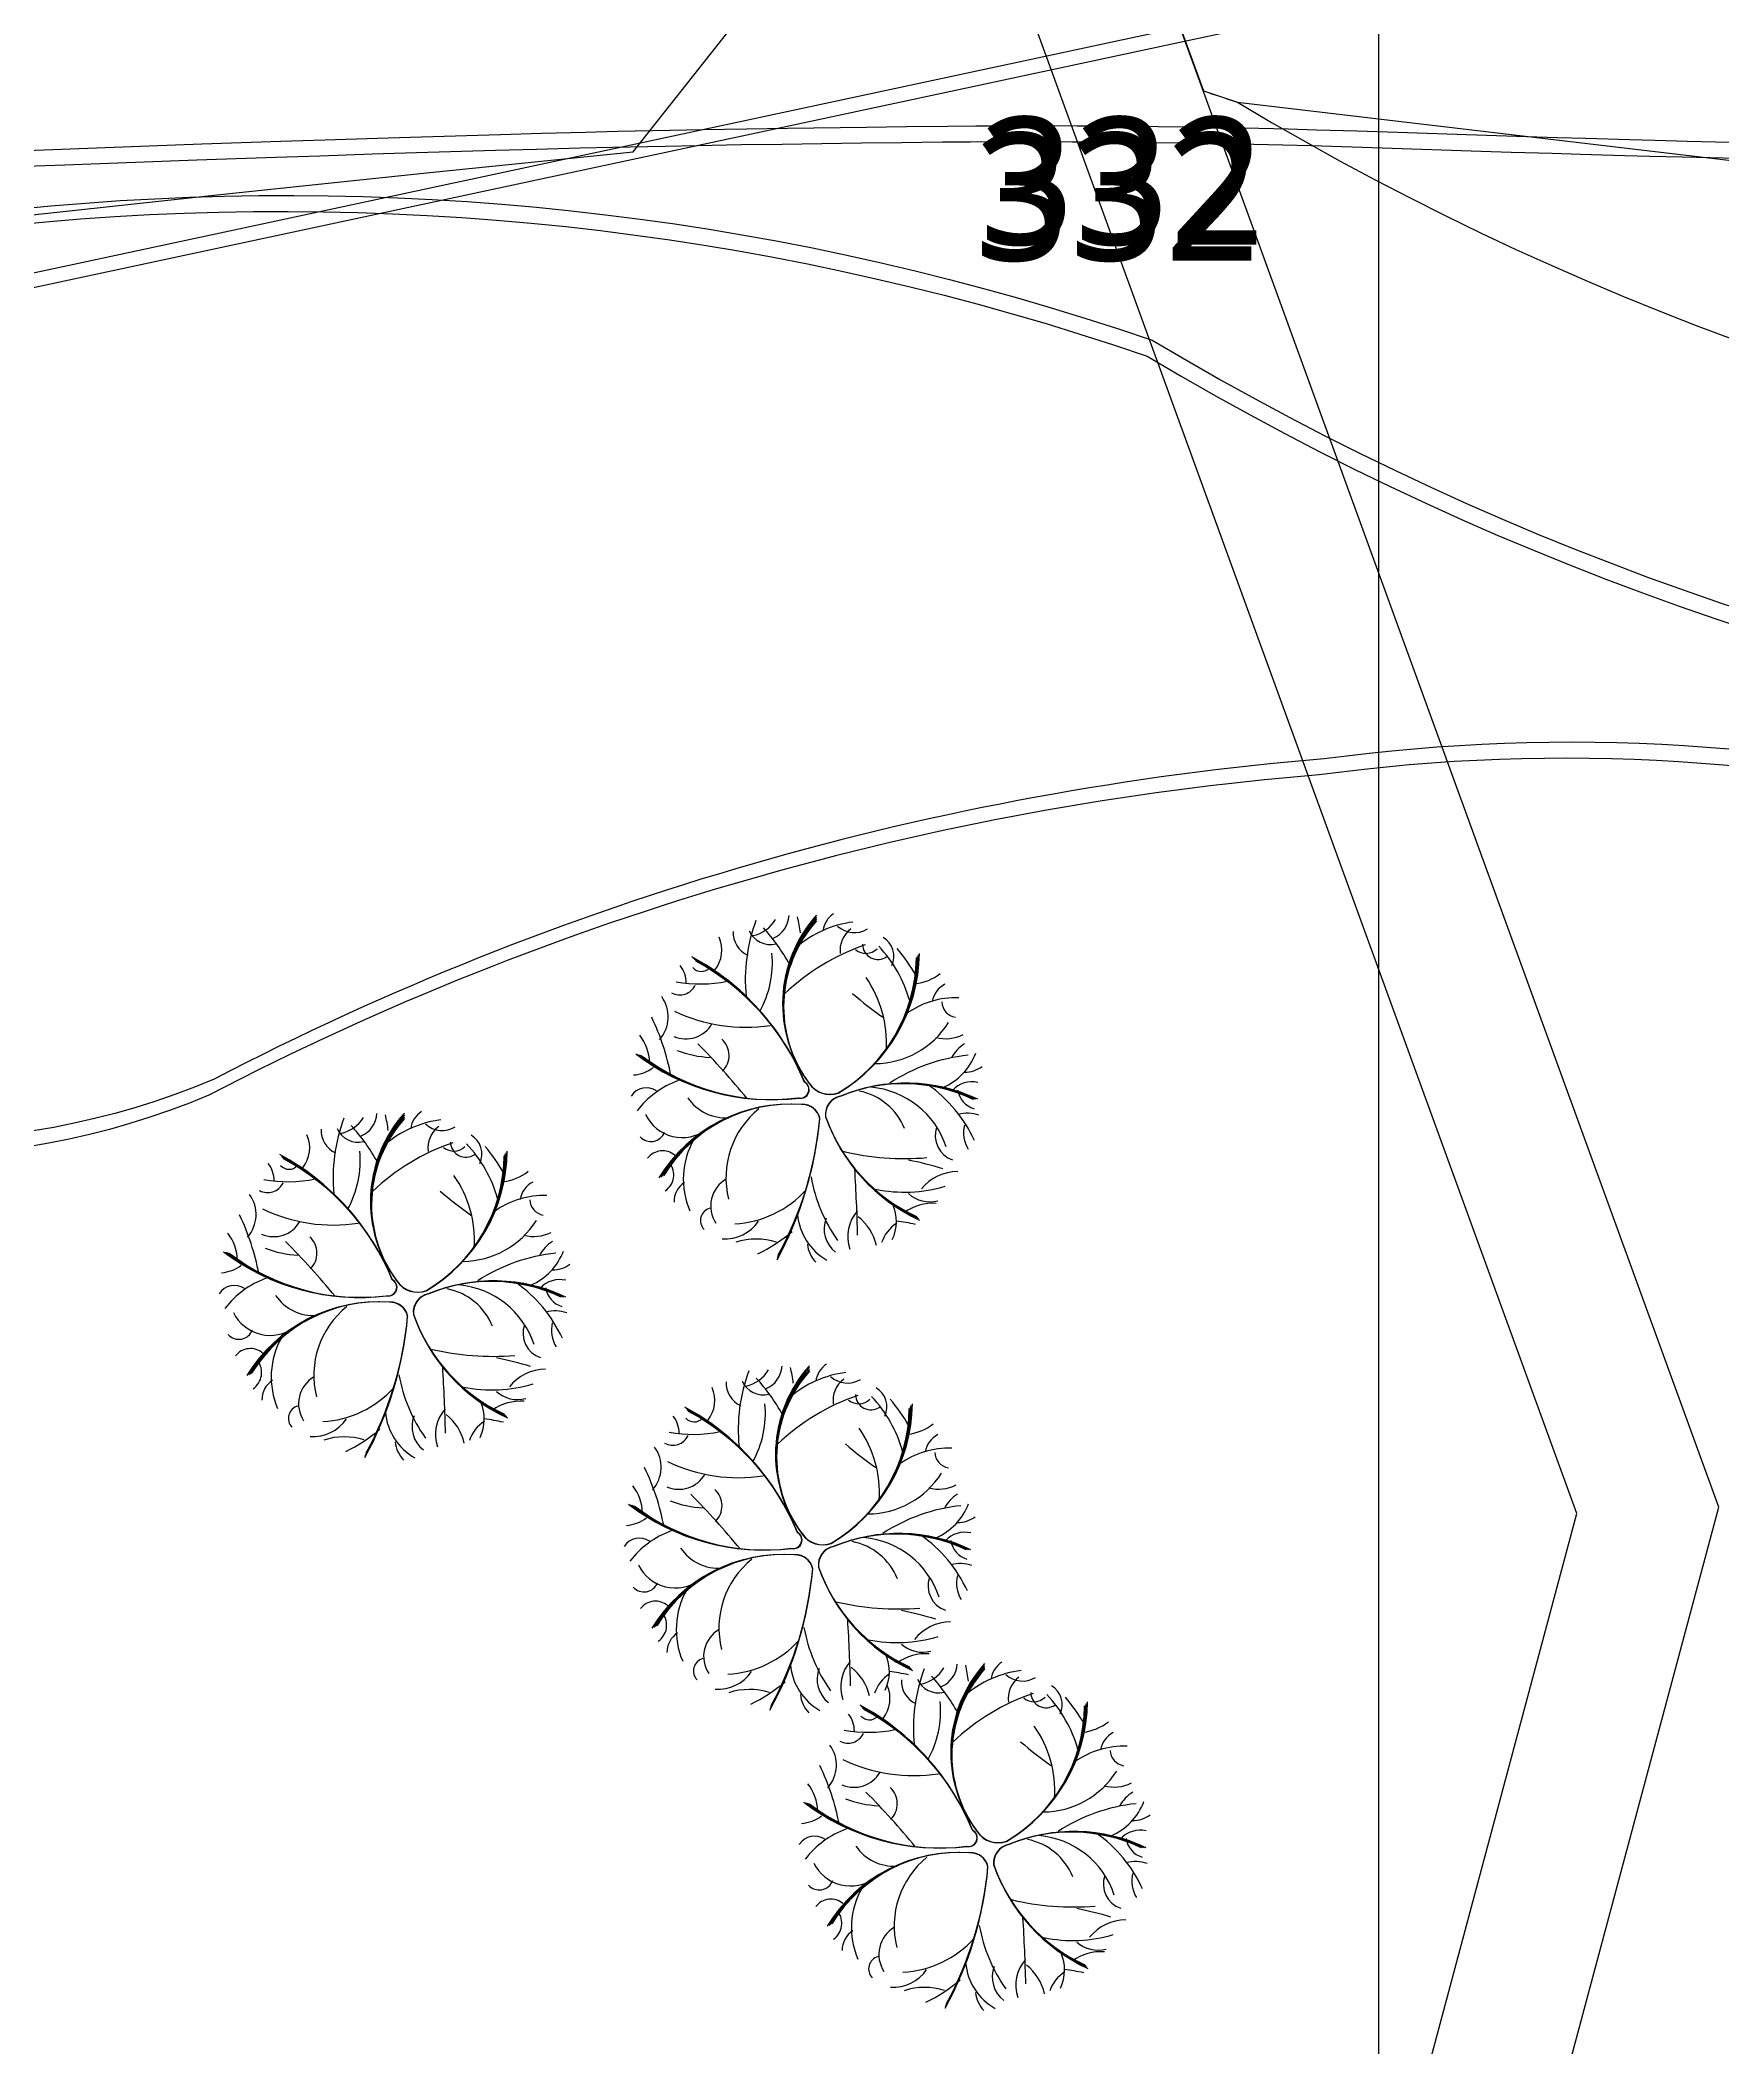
# Model space of a CAD drawing. Header units: metres. Extents: x -1097 to 1588, y -185 to 884.
# Drawn here: x 560.5 to 610.2, y 378.4 to 437.7 of the extents above; entities that cross this region are included whole.
import ezdxf

# ---------------------------------------------------------------- set-up
doc = ezdxf.new("R2010")
doc.units = ezdxf.units.M
for name, color, linetype in [('CORTES', 1, 'Continuous'), ('CRECIDA_Q2', 150, 'Continuous'), ('EXTENSIONES', 252, 'Continuous'), ('TERRENO', 188, 'Continuous'), ('TEXTO', 7, 'Continuous'), ('VEGETACION', 85, 'Continuous'), ('VG', 7, 'Continuous'), ('VISTA LEJOS', 7, 'Continuous')]:
    doc.layers.add(name, color=color, linetype=linetype)

msp = doc.modelspace()

# ---------------------------------------------------------------- linework, layer by layer
at = {"layer": 'CORTES'}
msp.add_lwpolyline([(600, 175), (600, 470)], dxfattribs=at)
at = {"layer": 'CRECIDA_Q2'}
msp.add_lwpolyline([(470, 402.836), (476, 404.921), (482, 415.332), (494, 425.743), (500, 426.474), (506, 427.085), (512, 427.611), (518, 428.135), (524, 428.697), (530, 429.294), (536, 429.906), (542, 430.537), (548, 431.179), (554, 431.826), (560, 432.474), (566, 433.119), (572, 433.75), (578, 434.362), (584, 441.959)], dxfattribs=at)
at = {"layer": 'EXTENSIONES'}
msp.add_lwpolyline([(594.826, 436.159, -0.003361), (595.828, 435.822, 0.213753), (666.883, 427.434, -0.089629), (721.943, 444.791, 0.226256), (790.44, 476.996, -0.09566), (806.441, 486.744)], format="xyb", dxfattribs=at)
for points in [[(605.849, 394.179), (588.981, 440.524)], [(610.039, 394.362), (593.285, 440.393)], [(598.516, 366.81), (605.849, 394.179)], [(602.379, 365.775), (610.039, 394.362)]]:
    msp.add_lwpolyline(points, dxfattribs=at)
at = {"layer": 'TERRENO'}
msp.add_lwpolyline([(558.898, 433.894), (561.23, 433.981), (563.563, 434.066), (565.119, 434.122), (567.451, 434.203), (568.747, 434.247), (570.303, 434.297), (571.599, 434.337), (573.932, 434.406), (575.141, 434.441), (576.437, 434.475), (577.388, 434.498), (578.943, 434.532), (579.893, 434.55), (581.189, 434.572), (582.399, 434.59), (584.732, 434.623), (585.913, 434.638), (587.122, 434.651), (587.957, 434.657), (589.253, 434.663), (590.002, 434.663), (590.953, 434.66), (591.788, 434.654), (593.343, 434.639), (594.178, 434.629), (595.129, 434.614), (595.878, 434.598), (597.174, 434.567), (598.009, 434.545), (599.218, 434.509), (600.399, 434.471), (602.732, 434.393), (603.913, 434.354), (605.122, 434.316), (605.958, 434.29), (607.254, 434.253), (608.003, 434.232), (608.953, 434.208), (609.788, 434.189), (611.343, 434.154)], dxfattribs=at)
at = {"layer": 'TEXTO', "color": 141}
msp.add_lwpolyline([(942.808, 512.252), (491.207, 415.553), (499.794, 331.664), (500.297, 331.357), (501.008, 330.917), (501.677, 330.497), (502.971, 329.666), (503.693, 329.193), (504.562, 328.613), (505.289, 328.12), (506.598, 327.211)], dxfattribs=at)
at = {"layer": 'VEGETACION', "color": 254}
msp.add_lwpolyline([(593.285, 440.393), (594.826, 436.159), (595.828, 435.822), (666.883, 427.434), (705.165, 441.753)], dxfattribs=at)
at = {"layer": 'VEGETACION'}
for centre, radius, start, end in [((581.832, 411.864), 0.769, -67.11701, -3.35075), ((586.315, 409.219), 3.908, 138.09032, -143.12166), ((584.299, 411.285), 0.707, 123.07576, 173.19706), ((581.676, 411.316), 0.727, 177.19062, -114.2964), ((586.288, 409.93), 4.982, 159.46241, -174.34591), ((582.047, 411.65), 0.683, -155.98064, -76.40156), ((581.317, 412.24), 1.034, -77.96685, -31.27285), ((577.318, 407.407), 6.075, 29.35638, 41.90224), ((586.287, 409.191), 3.869, 138.09032, -143.12166), ((586.258, 409.162), 3.83, 138.09032, -143.12166), ((586.23, 409.133), 3.791, 138.09032, -143.12166), ((584.895, 408.48), 3.177, 97.4368, 130.66411), ((577.976, 410.641), 5.002, 7.73596, 13.16741), ((584.527, 412.041), 0.725, -133.08378, -57.97038), ((584.88, 410.804), 0.776, 126.36034, -172.13798), ((576.254, 404.143), 7.338, 22.21671, 61.7302), ((579.665, 410.804), 0.949, -38.3468, 23.66563), ((579.146, 410.43), 2.961, -29.17592, 5.40141), ((586.945, 404.81), 6.494, 108.91387, 133.58492), ((581.639, 410.676), 4.747, -59.52315, -0.74968), ((581.62, 410.721), 4.795, -59.52315, -0.74968), ((581.601, 410.765), 4.844, -59.52315, -0.74968), ((584.864, 411.17), 0.464, -130.37039, -44.61868), ((585.221, 410.98), 0.453, -179.34812, -54.73301), ((582.379, 408.234), 3.928, 15.81177, 43.16533), ((585.054, 410.62), 0.64, -25.52155, 59.84308), ((581.634, 407.353), 5.429, 29.82887, 40.03623), ((578.739, 409.835), 0.824, -0.2587, 38.06877), ((580.005, 410.493), 0.323, -139.98994, -40.76454), ((576.326, 404.165), 7.265, 22.21671, 61.7302), ((576.398, 404.187), 7.191, 22.21671, 61.7302), ((576.471, 404.209), 7.118, 22.21671, 61.7302), ((581.658, 410.632), 4.698, -59.52315, -0.74968), ((586.124, 411.338), 1.544, -82.82139, -52.64739), ((578.022, 408.836), 1.01, -41.62679, 35.9787), ((579.372, 409.985), 0.504, -118.22004, -25.37047), ((579.975, 413.738), 3.935, -100.42037, -78.3241), ((590.657, 416.549), 9.361, -131.39173, -124.13381), ((582.094, 408.061), 3.382, -3.32863, 34.77602), ((587.511, 409.178), 0.693, 117.16728, 171.20074), ((572.292, 405.815), 6.938, 10.60493, 25.69371), ((581.316, 413.374), 4.849, -115.58492, -81.37772), ((587.512, 406.916), 2.478, 87.69249, 125.68419), ((587.585, 409.292), 0.479, -177.57839, -99.26902), ((577.052, 407.421), 1.434, 2.5416, 37.20232), ((579.554, 409.064), 0.883, -114.03031, -29.56021), ((585.114, 410.042), 2.589, -89.5505, -32.23214), ((587.222, 409.329), 1.142, -104.72438, -63.25642), ((582.06, 412.958), 6.568, -127.37844, -82.91291), ((582.074, 412.892), 6.503, -127.37844, -82.91291), ((582.088, 412.826), 6.437, -127.37844, -82.91291), ((582.103, 412.759), 6.371, -127.37844, -82.91291), ((580.419, 410.757), 3.124, -111.04704, -92.75457), ((563.11, 391.438), 23.615, 39.38532, 44.67185), ((580.184, 407.695), 0.645, -45.87489, 47.62332), ((588.407, 402.554), 5.171, 95.85629, 123.22032), ((586.427, 408.401), 1.798, -66.63119, -20.98341), ((588.372, 407.091), 1.118, 121.95887, 151.36709), ((577.934, 408.194), 1.079, -86.17573, -52.23443), ((587.78, 408.058), 0.859, -90.38621, -53.2043), ((578.393, 406.193), 0.546, 57.26605, 146.32785), ((580.222, 404.462), 2.646, 109.78128, 142.9068), ((582.925, 406.691), 0.257, -102.31339, 61.69877), ((582.931, 406.687), 0.255, -102.31339, 61.69877), ((582.936, 406.684), 0.252, -102.31339, 61.69877), ((582.942, 406.68), 0.249, -102.31339, 61.69877), ((583.808, 407.297), 0.75, -145.64274, -70.48442), ((583.804, 407.287), 0.742, -145.64274, -70.48442), ((583.801, 407.278), 0.735, -145.64274, -70.48442), ((583.798, 407.268), 0.727, -145.64274, -70.48442), ((584.215, 405.954), 0.546, 100.90931, -173.78177), ((584.223, 405.95), 0.551, 100.90931, -173.78177), ((584.23, 405.946), 0.557, 100.90931, -173.78177), ((584.238, 405.942), 0.563, 100.90931, -173.78177), ((585.966, 402.03), 4.83, 64.72201, 112.57215), ((585.992, 401.985), 4.88, 64.72201, 112.57215), ((586.017, 401.941), 4.93, 64.72201, 112.57215), ((586.043, 401.896), 4.98, 64.72201, 112.57215), ((584.326, 404.866), 1.809, 21.80787, 79.03961), ((584.788, 404.19), 2.577, 18.29109, 84.89534), ((584.321, 403.455), 4.128, 24.75149, 54.83765), ((587.992, 406.146), 0.769, 76.62298, 137.69885), ((588.244, 406.765), 0.669, -171.91844, -106.28771), ((569.155, 406.403), 1.034, -77.96685, -31.27285), ((569.67, 406.028), 0.769, -67.11701, -3.35075), ((574.153, 403.383), 3.908, 138.09032, -143.12166), ((574.125, 403.354), 3.869, 138.09032, -143.12166), ((574.096, 403.326), 3.83, 138.09032, -143.12166), ((565.814, 404.805), 5.002, 7.73596, 13.16741), ((572.137, 405.448), 0.707, 123.07576, 173.19706), ((579.448, 406.481), 1.211, -153.77487, -53.66079), ((582.639, 401.706), 4.552, 85.90191, 148.51067), ((582.648, 401.752), 4.506, 85.90191, 148.51067), ((582.656, 401.798), 4.461, 85.90191, 148.51067), ((582.665, 401.845), 4.415, 85.90191, 148.51067), ((580.732, 407.216), 1.364, -145.57132, -86.30599), ((583.339, 404.089), 2.603, 128.84937, -165.92049), ((582.987, 405.718), 0.529, 11.64661, 92.46118), ((582.992, 405.724), 0.523, 11.64661, 92.46118), ((582.997, 405.73), 0.518, 11.64661, 92.46118), ((583.002, 405.736), 0.513, 11.64661, 92.46118), ((588.505, 407.593), 5.122, -160.64221, -114.76904), ((588.557, 407.606), 5.175, -160.64221, -114.76904), ((588.609, 407.619), 5.228, -160.64221, -114.76904), ((588.661, 407.632), 5.281, -160.64221, -114.76904), ((587.861, 404.995), 0.996, 69.91561, 105.88004), ((567.502, 404.967), 0.949, -38.3468, 23.66563), ((569.514, 405.479), 0.727, 177.19062, -114.2964), ((574.126, 404.094), 4.982, 159.46241, -174.34591), ((569.884, 405.814), 0.683, -155.98064, -76.40156), ((565.156, 401.571), 6.075, 29.35638, 41.90224), ((574.068, 403.297), 3.791, 138.09032, -143.12166), ((572.732, 402.643), 3.177, 97.4368, 130.66411), ((572.365, 406.204), 0.725, -133.08378, -57.97038), ((572.718, 404.968), 0.776, 126.36034, -172.13798), ((572.892, 404.784), 0.64, -25.52155, 59.84308), ((578.526, 405.576), 0.424, -138.57685, -20.77623), ((572.89, 406.773), 10.657, -28.646, -5.10467), ((572.996, 406.768), 10.55, -28.646, -5.10467), ((573.102, 406.764), 10.444, -28.646, -5.10467), ((573.208, 406.76), 10.337, -28.646, -5.10467), ((587.672, 405.331), 0.762, 160.97287, -109.06988), ((588.679, 405.417), 0.932, 166.17527, -148.32231), ((564.092, 398.306), 7.338, 22.21671, 61.7302), ((564.164, 398.328), 7.265, 22.21671, 61.7302), ((564.236, 398.35), 7.191, 22.21671, 61.7302), ((566.984, 404.594), 2.961, -29.17592, 5.40141), ((574.782, 398.974), 6.494, 108.91387, 133.58492), ((569.496, 404.796), 4.698, -59.52315, -0.74968), ((569.477, 404.84), 4.747, -59.52315, -0.74968), ((569.458, 404.884), 4.795, -59.52315, -0.74968), ((569.439, 404.929), 4.844, -59.52315, -0.74968), ((572.702, 405.334), 0.464, -130.37039, -44.61868), ((573.059, 405.143), 0.453, -179.34812, -54.73301), ((570.217, 402.397), 3.928, 15.81177, 43.16533), ((569.471, 401.517), 5.429, 29.82887, 40.03623), ((578.864, 404.323), 0.557, 49.52262, 142.49658), ((581.838, 404.041), 2.362, 150.15684, -156.75256), ((586.012, 412.486), 7.836, -103.47217, -85.21121), ((566.577, 403.999), 0.824, -0.2587, 38.06877), ((567.842, 404.656), 0.323, -139.98994, -40.76454), ((564.309, 398.372), 7.118, 22.21671, 61.7302), ((569.932, 402.224), 3.382, -3.32863, 34.77602), ((573.962, 405.501), 1.544, -82.82139, -52.64739), ((578.619, 404.169), 0.575, -55.32418, 37.34845), ((587.859, 404.938), 4.686, -169.782, -144.7966), ((533.742, 401.179), 50.894, 1.35953, 3.55713), ((583.738, 392.937), 11.909, 73.43329, 78.43687), ((587.591, 402.872), 1.399, 90.6491, 140.90175), ((565.86, 402.999), 1.01, -41.62679, 35.9787), ((567.21, 404.149), 0.504, -118.22004, -25.37047), ((567.813, 407.902), 3.935, -100.42037, -78.3241), ((578.494, 410.713), 9.361, -131.39173, -124.13381), ((575.35, 401.08), 2.478, 87.69249, 125.68419), ((575.349, 403.341), 0.693, 117.16728, 171.20074), ((579.879, 403.373), 0.676, 122.40516, -178.98353), ((581.206, 403.251), 0.921, 120.29105, -146.85412), ((580.822, 405.793), 3.076, -86.74123, -42.13741), ((586, 407.89), 4.231, -101.52456, -73.46451), ((586.751, 404.311), 0.937, -131.98154, -75.18432), ((560.13, 399.978), 6.938, 10.60493, 25.69371), ((569.154, 407.538), 4.849, -115.58492, -81.37772), ((575.423, 403.455), 0.479, -177.57839, -99.26902), ((580.36, 402.821), 0.376, 105.12463, -135.81364), ((584.568, 403.158), 1.729, -174.76959, -119.50027), ((585.464, 402.349), 1.136, 138.3902, -161.05635), ((583.738, 401.764), 1.474, 12.7354, 52.34392), ((584.516, 402.796), 1.25, -25.53182, 23.61951), ((586.859, 401.815), 1.516, 86.94105, 124.44683), ((564.89, 401.584), 1.434, 2.5416, 37.20232), ((567.392, 403.228), 0.883, -114.03031, -29.56021), ((568.022, 401.859), 0.645, -45.87489, 47.62332), ((572.951, 404.206), 2.589, -89.5505, -32.23214), ((575.06, 403.493), 1.142, -104.72438, -63.25642), ((580.719, 403.458), 1.176, -94.56596, -33.88319), ((579.499, 406.267), 4.936, -63.83838, -49.75845), ((584.496, 402.574), 0.864, 158.56729, -127.3793), ((586.354, 401.827), 1.079, 122.90885, 161.4783), ((584.51, 393.981), 8.915, 78.21876, 81.90389), ((569.898, 407.122), 6.568, -127.37844, -82.91291), ((569.912, 407.055), 6.503, -127.37844, -82.91291), ((569.926, 406.989), 6.437, -127.37844, -82.91291), ((569.941, 406.923), 6.371, -127.37844, -82.91291), ((568.256, 404.921), 3.124, -111.04704, -92.75457), ((550.948, 385.602), 23.615, 39.38532, 44.67185), ((576.245, 396.717), 5.171, 95.85629, 123.22032), ((574.265, 402.565), 1.798, -66.63119, -20.98341), ((576.21, 401.255), 1.118, 121.95887, 151.36709), ((581.633, 400.336), 1.939, 72.22063, 108.04144), ((584.028, 402.21), 0.893, -174.42238, -136.02829), ((565.772, 402.357), 1.079, -86.17573, -52.23443), ((575.617, 402.221), 0.859, -90.38621, -53.2043), ((566.231, 400.357), 0.546, 57.26605, 146.32785), ((568.06, 398.626), 2.646, 109.78128, 142.9068), ((568.57, 401.38), 1.364, -145.57132, -86.30599), ((570.763, 400.855), 0.257, -102.31339, 61.69877), ((570.769, 400.851), 0.255, -102.31339, 61.69877), ((570.774, 400.848), 0.252, -102.31339, 61.69877), ((570.78, 400.844), 0.249, -102.31339, 61.69877), ((571.645, 401.461), 0.75, -145.64274, -70.48442), ((571.642, 401.451), 0.742, -145.64274, -70.48442), ((571.639, 401.442), 0.735, -145.64274, -70.48442), ((571.636, 401.432), 0.727, -145.64274, -70.48442), ((572.053, 400.118), 0.546, 100.90931, -173.78177), ((572.061, 400.114), 0.551, 100.90931, -173.78177), ((572.068, 400.11), 0.557, 100.90931, -173.78177), ((572.076, 400.106), 0.563, 100.90931, -173.78177), ((573.804, 396.194), 4.83, 64.72201, 112.57215), ((573.83, 396.149), 4.88, 64.72201, 112.57215), ((573.855, 396.105), 4.93, 64.72201, 112.57215), ((573.881, 396.06), 4.98, 64.72201, 112.57215), ((572.164, 399.03), 1.809, 21.80787, 79.03961), ((572.626, 398.353), 2.577, 18.29109, 84.89534), ((572.159, 397.619), 4.128, 24.75149, 54.83765), ((575.83, 400.31), 0.769, 76.62298, 137.69885), ((576.081, 400.928), 0.669, -171.91844, -106.28771), ((567.286, 400.644), 1.211, -153.77487, -53.66079), ((570.477, 395.869), 4.552, 85.90191, 148.51067), ((570.486, 395.916), 4.506, 85.90191, 148.51067), ((570.494, 395.962), 4.461, 85.90191, 148.51067), ((570.503, 396.008), 4.415, 85.90191, 148.51067), ((571.177, 398.253), 2.603, 128.84937, -165.92049), ((560.728, 400.936), 10.657, -28.646, -5.10467), ((560.834, 400.932), 10.55, -28.646, -5.10467), ((560.94, 400.928), 10.444, -28.646, -5.10467), ((561.046, 400.923), 10.337, -28.646, -5.10467), ((570.825, 399.881), 0.529, 11.64661, 92.46118), ((570.83, 399.888), 0.523, 11.64661, 92.46118), ((570.835, 399.894), 0.518, 11.64661, 92.46118), ((570.84, 399.9), 0.513, 11.64661, 92.46118), ((576.343, 401.757), 5.122, -160.64221, -114.76904), ((576.395, 401.77), 5.175, -160.64221, -114.76904), ((576.447, 401.783), 5.228, -160.64221, -114.76904), ((576.499, 401.795), 5.281, -160.64221, -114.76904), ((575.698, 399.159), 0.996, 69.91561, 105.88004), ((566.364, 399.74), 0.424, -138.57685, -20.77623), ((569.676, 398.205), 2.362, 150.15684, -156.75256), ((575.51, 399.495), 0.762, 160.97287, -109.06988), ((576.517, 399.581), 0.932, 166.17527, -148.32231), ((566.702, 398.486), 0.557, 49.52262, 142.49658), ((573.85, 406.649), 7.836, -103.47217, -85.21121), ((571.576, 387.1), 11.909, 73.43329, 78.43687), ((566.457, 398.332), 0.575, -55.32418, 37.34845), ((569.044, 397.414), 0.921, 120.29105, -146.85412), ((575.697, 399.102), 4.686, -169.782, -144.7966), ((521.58, 395.342), 50.894, 1.35953, 3.55713), ((575.429, 397.036), 1.399, 90.6491, 140.90175), ((586.08, 396.638), 4.982, 159.46241, -174.34591), ((581.109, 398.948), 1.034, -77.96685, -31.27285), ((577.11, 394.115), 6.075, 29.35638, 41.90224), ((581.624, 398.572), 0.769, -67.11701, -3.35075), ((586.107, 395.927), 3.908, 138.09032, -143.12166), ((586.079, 395.899), 3.869, 138.09032, -143.12166), ((586.051, 395.87), 3.83, 138.09032, -143.12166), ((586.022, 395.841), 3.791, 138.09032, -143.12166), ((584.687, 395.188), 3.177, 97.4368, 130.66411), ((577.768, 397.349), 5.002, 7.73596, 13.16741), ((584.091, 397.993), 0.707, 123.07576, 173.19706), ((584.319, 398.749), 0.725, -133.08378, -57.97038), ((567.717, 397.536), 0.676, 122.40516, -178.98353), ((568.66, 399.957), 3.076, -86.74123, -42.13741), ((573.838, 402.054), 4.231, -101.52456, -73.46451), ((574.589, 398.475), 0.937, -131.98154, -75.18432), ((579.457, 397.512), 0.949, -38.3468, 23.66563), ((581.468, 398.024), 0.727, 177.19062, -114.2964), ((581.839, 398.358), 0.683, -155.98064, -76.40156), ((586.737, 391.518), 6.494, 108.91387, 133.58492), ((584.672, 397.513), 0.776, 126.36034, -172.13798), ((585.013, 397.688), 0.453, -179.34812, -54.73301), ((582.171, 394.942), 3.928, 15.81177, 43.16533), ((584.846, 397.328), 0.64, -25.52155, 59.84308), ((568.198, 396.985), 0.376, 105.12463, -135.81364), ((572.406, 397.322), 1.729, -174.76959, -119.50027), ((572.334, 396.738), 0.864, 158.56729, -127.3793), ((573.302, 396.513), 1.136, 138.3902, -161.05635), ((571.576, 395.927), 1.474, 12.7354, 52.34392), ((572.354, 396.96), 1.25, -25.53182, 23.61951), ((574.697, 395.978), 1.516, 86.94105, 124.44683), ((578.531, 396.543), 0.824, -0.2587, 38.06877), ((576.046, 390.851), 7.338, 22.21671, 61.7302), ((579.797, 397.201), 0.323, -139.98994, -40.76454), ((576.118, 390.873), 7.265, 22.21671, 61.7302), ((576.19, 390.895), 7.191, 22.21671, 61.7302), ((576.263, 390.917), 7.118, 22.21671, 61.7302), ((578.938, 397.138), 2.961, -29.17592, 5.40141), ((581.45, 397.34), 4.698, -59.52315, -0.74968), ((581.431, 397.385), 4.747, -59.52315, -0.74968), ((581.412, 397.429), 4.795, -59.52315, -0.74968), ((581.393, 397.473), 4.844, -59.52315, -0.74968), ((584.656, 397.878), 0.464, -130.37039, -44.61868), ((581.426, 394.061), 5.429, 29.82887, 40.03623), ((568.557, 397.622), 1.176, -94.56596, -33.88319), ((569.471, 394.499), 1.939, 72.22063, 108.04144), ((567.337, 400.431), 4.936, -63.83838, -49.75845), ((574.192, 395.991), 1.079, 122.90885, 161.4783), ((572.347, 388.144), 8.915, 78.21876, 81.90389), ((579.164, 396.693), 0.504, -118.22004, -25.37047), ((579.767, 400.446), 3.935, -100.42037, -78.3241), ((581.886, 394.769), 3.382, -3.32863, 34.77602), ((585.916, 398.046), 1.544, -82.82139, -52.64739), ((587.303, 395.886), 0.693, 117.16728, 171.20074), ((571.866, 396.374), 0.893, -174.42238, -136.02829), ((577.814, 395.544), 1.01, -41.62679, 35.9787), ((590.449, 403.258), 9.361, -131.39173, -124.13381), ((587.304, 393.624), 2.478, 87.69249, 125.68419), ((587.377, 396), 0.479, -177.57839, -99.26902), ((572.084, 392.523), 6.938, 10.60493, 25.69371), ((579.347, 395.772), 0.883, -114.03031, -29.56021), ((581.108, 400.082), 4.849, -115.58492, -81.37772), ((584.906, 396.75), 2.589, -89.5505, -32.23214), ((576.844, 394.129), 1.434, 2.5416, 37.20232), ((562.902, 378.146), 23.615, 39.38532, 44.67185), ((579.976, 394.403), 0.645, -45.87489, 47.62332), ((587.014, 396.037), 1.142, -104.72438, -63.25642), ((588.164, 393.799), 1.118, 121.95887, 151.36709), ((577.726, 394.902), 1.079, -86.17573, -52.23443), ((581.852, 399.666), 6.568, -127.37844, -82.91291), ((581.866, 399.6), 6.503, -127.37844, -82.91291), ((581.88, 399.534), 6.437, -127.37844, -82.91291), ((581.895, 399.468), 6.371, -127.37844, -82.91291), ((580.211, 397.465), 3.124, -111.04704, -92.75457), ((588.199, 389.262), 5.171, 95.85629, 123.22032), ((586.219, 395.109), 1.798, -66.63119, -20.98341), ((587.572, 394.766), 0.859, -90.38621, -53.2043), ((578.185, 392.901), 0.546, 57.26605, 146.32785), ((580.014, 391.17), 2.646, 109.78128, 142.9068), ((582.717, 393.399), 0.257, -102.31339, 61.69877), ((582.723, 393.395), 0.255, -102.31339, 61.69877), ((582.728, 393.392), 0.252, -102.31339, 61.69877), ((582.734, 393.388), 0.249, -102.31339, 61.69877), ((583.6, 394.005), 0.75, -145.64274, -70.48442), ((583.596, 393.996), 0.742, -145.64274, -70.48442), ((583.593, 393.986), 0.735, -145.64274, -70.48442), ((583.59, 393.976), 0.727, -145.64274, -70.48442), ((585.758, 388.738), 4.83, 64.72201, 112.57215), ((585.784, 388.693), 4.88, 64.72201, 112.57215), ((585.809, 388.649), 4.93, 64.72201, 112.57215), ((585.835, 388.605), 4.98, 64.72201, 112.57215), ((584.58, 390.898), 2.577, 18.29109, 84.89534), ((584.113, 390.163), 4.128, 24.75149, 54.83765), ((587.784, 392.854), 0.769, 76.62298, 137.69885), ((582.431, 388.414), 4.552, 85.90191, 148.51067), ((582.44, 388.46), 4.506, 85.90191, 148.51067), ((582.448, 388.506), 4.461, 85.90191, 148.51067), ((582.457, 388.553), 4.415, 85.90191, 148.51067), ((580.524, 393.924), 1.364, -145.57132, -86.30599), ((583.131, 390.797), 2.603, 128.84937, -165.92049), ((582.779, 392.426), 0.529, 11.64661, 92.46118), ((582.784, 392.432), 0.523, 11.64661, 92.46118), ((582.789, 392.438), 0.518, 11.64661, 92.46118), ((582.794, 392.444), 0.513, 11.64661, 92.46118), ((584.007, 392.662), 0.546, 100.90931, -173.78177), ((584.015, 392.658), 0.551, 100.90931, -173.78177), ((584.022, 392.654), 0.557, 100.90931, -173.78177), ((584.03, 392.65), 0.563, 100.90931, -173.78177), ((584.118, 391.574), 1.809, 21.80787, 79.03961), ((588.036, 393.473), 0.669, -171.91844, -106.28771), ((579.24, 393.189), 1.211, -153.77487, -53.66079), ((572.682, 393.481), 10.657, -28.646, -5.10467), ((572.788, 393.476), 10.55, -28.646, -5.10467), ((572.894, 393.472), 10.444, -28.646, -5.10467), ((573, 393.468), 10.337, -28.646, -5.10467), ((588.298, 394.301), 5.122, -160.64221, -114.76904), ((588.349, 394.314), 5.175, -160.64221, -114.76904), ((588.401, 394.327), 5.228, -160.64221, -114.76904), ((588.453, 394.34), 5.281, -160.64221, -114.76904), ((587.464, 392.039), 0.762, 160.97287, -109.06988), ((587.653, 391.703), 0.996, 69.91561, 105.88004), ((588.471, 392.125), 0.932, 166.17527, -148.32231), ((578.318, 392.285), 0.424, -138.57685, -20.77623), ((581.63, 390.749), 2.362, 150.15684, -156.75256), ((578.657, 391.031), 0.557, 49.52262, 142.49658), ((578.411, 390.877), 0.575, -55.32418, 37.34845), ((585.804, 399.194), 7.836, -103.47217, -85.21121), ((583.53, 379.645), 11.909, 73.43329, 78.43687), ((579.671, 390.081), 0.676, 122.40516, -178.98353), ((580.998, 389.959), 0.921, 120.29105, -146.85412), ((587.651, 391.646), 4.686, -169.782, -144.7966), ((533.534, 387.887), 50.894, 1.35953, 3.55713), ((585.792, 394.598), 4.231, -101.52456, -73.46451), ((587.383, 389.58), 1.399, 90.6491, 140.90175), ((580.152, 389.529), 0.376, 105.12463, -135.81364), ((580.614, 392.501), 3.076, -86.74123, -42.13741), ((584.308, 389.504), 1.25, -25.53182, 23.61951), ((586.652, 388.523), 1.516, 86.94105, 124.44683), ((586.543, 391.019), 0.937, -131.98154, -75.18432), ((580.511, 390.166), 1.176, -94.56596, -33.88319), ((584.36, 389.867), 1.729, -174.76959, -119.50027), ((584.288, 389.282), 0.864, 158.56729, -127.3793), ((585.256, 389.057), 1.136, 138.3902, -161.05635), ((583.53, 388.472), 1.474, 12.7354, 52.34392), ((586.146, 388.535), 1.079, 122.90885, 161.4783), ((584.302, 380.689), 8.915, 78.21876, 81.90389), ((591.251, 387.845), 4.982, 159.46241, -174.34591), ((587.01, 389.565), 0.683, -155.98064, -76.40156), ((586.28, 390.154), 1.034, -77.96685, -31.27285), ((582.282, 385.322), 6.075, 29.35638, 41.90224), ((586.796, 389.779), 0.769, -67.11701, -3.35075), ((591.278, 387.134), 3.908, 138.09032, -143.12166), ((591.25, 387.105), 3.869, 138.09032, -143.12166), ((591.222, 387.077), 3.83, 138.09032, -143.12166), ((591.194, 387.048), 3.791, 138.09032, -143.12166), ((589.858, 386.394), 3.177, 97.4368, 130.66411), ((582.94, 388.556), 5.002, 7.73596, 13.16741), ((589.263, 389.199), 0.707, 123.07576, 173.19706), ((589.49, 389.955), 0.725, -133.08378, -57.97038), ((589.843, 388.719), 0.776, 126.36034, -172.13798), ((581.425, 387.044), 1.939, 72.22063, 108.04144), ((579.291, 392.975), 4.936, -63.83838, -49.75845), ((583.821, 388.918), 0.893, -174.42238, -136.02829), ((584.628, 388.719), 0.949, -38.3468, 23.66563), ((586.639, 389.231), 0.727, 177.19062, -114.2964), ((591.908, 382.725), 6.494, 108.91387, 133.58492), ((589.827, 389.085), 0.464, -130.37039, -44.61868), ((590.185, 388.894), 0.453, -179.34812, -54.73301), ((587.342, 386.148), 3.928, 15.81177, 43.16533), ((590.018, 388.535), 0.64, -25.52155, 59.84308), ((586.597, 385.268), 5.429, 29.82887, 40.03623), ((583.702, 387.75), 0.824, -0.2587, 38.06877), ((581.217, 382.057), 7.338, 22.21671, 61.7302), ((584.968, 388.407), 0.323, -139.98994, -40.76454), ((581.289, 382.079), 7.265, 22.21671, 61.7302), ((581.362, 382.101), 7.191, 22.21671, 61.7302), ((581.434, 382.123), 7.118, 22.21671, 61.7302), ((584.109, 388.345), 2.961, -29.17592, 5.40141), ((586.621, 388.547), 4.698, -59.52315, -0.74968), ((586.603, 388.591), 4.747, -59.52315, -0.74968), ((586.584, 388.635), 4.795, -59.52315, -0.74968), ((586.565, 388.68), 4.844, -59.52315, -0.74968), ((584.336, 387.9), 0.504, -118.22004, -25.37047), ((584.938, 391.653), 3.935, -100.42037, -78.3241), ((587.058, 385.975), 3.382, -3.32863, 34.77602), ((591.087, 389.253), 1.544, -82.82139, -52.64739), ((592.475, 387.092), 0.693, 117.16728, 171.20074), ((582.986, 386.75), 1.01, -41.62679, 35.9787), ((586.28, 391.289), 4.849, -115.58492, -81.37772), ((595.62, 394.464), 9.361, -131.39173, -124.13381), ((592.475, 384.831), 2.478, 87.69249, 125.68419), ((592.549, 387.206), 0.479, -177.57839, -99.26902), ((577.256, 383.729), 6.938, 10.60493, 25.69371), ((584.518, 386.979), 0.883, -114.03031, -29.56021), ((590.077, 387.957), 2.589, -89.5505, -32.23214), ((582.015, 385.335), 1.434, 2.5416, 37.20232), ((585.382, 388.672), 3.124, -111.04704, -92.75457), ((568.073, 369.353), 23.615, 39.38532, 44.67185), ((585.148, 385.61), 0.645, -45.87489, 47.62332), ((592.186, 387.244), 1.142, -104.72438, -63.25642), ((593.335, 385.006), 1.118, 121.95887, 151.36709), ((582.897, 386.108), 1.079, -86.17573, -52.23443), ((587.023, 390.873), 6.568, -127.37844, -82.91291), ((587.038, 390.807), 6.503, -127.37844, -82.91291), ((587.052, 390.74), 6.437, -127.37844, -82.91291), ((587.066, 390.674), 6.371, -127.37844, -82.91291), ((593.371, 380.468), 5.171, 95.85629, 123.22032), ((591.39, 386.316), 1.798, -66.63119, -20.98341), ((592.743, 385.972), 0.859, -90.38621, -53.2043), ((583.356, 384.108), 0.546, 57.26605, 146.32785), ((585.186, 382.377), 2.646, 109.78128, 142.9068), ((587.888, 384.606), 0.257, -102.31339, 61.69877), ((587.894, 384.602), 0.255, -102.31339, 61.69877), ((587.9, 384.599), 0.252, -102.31339, 61.69877), ((587.905, 384.595), 0.249, -102.31339, 61.69877), ((588.771, 385.212), 0.75, -145.64274, -70.48442), ((588.768, 385.202), 0.742, -145.64274, -70.48442), ((588.765, 385.193), 0.735, -145.64274, -70.48442), ((588.761, 385.183), 0.727, -145.64274, -70.48442), ((590.93, 379.945), 4.83, 64.72201, 112.57215), ((590.955, 379.9), 4.88, 64.72201, 112.57215), ((590.981, 379.856), 4.93, 64.72201, 112.57215), ((591.006, 379.811), 4.98, 64.72201, 112.57215), ((589.29, 382.781), 1.809, 21.80787, 79.03961), ((589.751, 382.104), 2.577, 18.29109, 84.89534), ((589.285, 381.37), 4.128, 24.75149, 54.83765), ((592.956, 384.061), 0.769, 76.62298, 137.69885), ((593.207, 384.679), 0.669, -171.91844, -106.28771), ((587.603, 379.62), 4.552, 85.90191, 148.51067), ((587.611, 379.667), 4.506, 85.90191, 148.51067), ((587.62, 379.713), 4.461, 85.90191, 148.51067), ((587.628, 379.76), 4.415, 85.90191, 148.51067), ((585.696, 385.131), 1.364, -145.57132, -86.30599), ((588.302, 382.004), 2.603, 128.84937, -165.92049), ((587.951, 383.632), 0.529, 11.64661, 92.46118), ((587.956, 383.639), 0.523, 11.64661, 92.46118), ((587.961, 383.645), 0.518, 11.64661, 92.46118), ((587.966, 383.651), 0.513, 11.64661, 92.46118), ((589.179, 383.869), 0.546, 100.90931, -173.78177), ((589.186, 383.865), 0.551, 100.90931, -173.78177), ((589.194, 383.861), 0.557, 100.90931, -173.78177), ((589.201, 383.857), 0.563, 100.90931, -173.78177), ((584.411, 384.396), 1.211, -153.77487, -53.66079), ((577.854, 384.687), 10.657, -28.646, -5.10467), ((577.96, 384.683), 10.55, -28.646, -5.10467), ((578.066, 384.679), 10.444, -28.646, -5.10467), ((578.172, 384.674), 10.337, -28.646, -5.10467), ((593.469, 385.508), 5.122, -160.64221, -114.76904), ((593.521, 385.521), 5.175, -160.64221, -114.76904), ((593.572, 385.534), 5.228, -160.64221, -114.76904), ((593.624, 385.547), 5.281, -160.64221, -114.76904), ((592.635, 383.246), 0.762, 160.97287, -109.06988), ((592.824, 382.91), 0.996, 69.91561, 105.88004), ((593.643, 383.332), 0.932, 166.17527, -148.32231), ((583.489, 383.491), 0.424, -138.57685, -20.77623), ((583.828, 382.238), 0.557, 49.52262, 142.49658), ((586.801, 381.956), 2.362, 150.15684, -156.75256), ((590.976, 390.4), 7.836, -103.47217, -85.21121), ((583.582, 382.084), 0.575, -55.32418, 37.34845), ((538.705, 379.093), 50.894, 1.35953, 3.55713), ((588.702, 370.851), 11.909, 73.43329, 78.43687), ((592.554, 380.787), 1.399, 90.6491, 140.90175), ((584.842, 381.288), 0.676, 122.40516, -178.98353), ((586.169, 381.166), 0.921, 120.29105, -146.85412), ((585.785, 383.708), 3.076, -86.74123, -42.13741), ((592.823, 382.853), 4.686, -169.782, -144.7966), ((590.963, 385.805), 4.231, -101.52456, -73.46451), ((585.323, 380.736), 0.376, 105.12463, -135.81364), ((590.427, 380.264), 1.136, 138.3902, -161.05635), ((589.479, 380.711), 1.25, -25.53182, 23.61951), ((591.823, 379.729), 1.516, 86.94105, 124.44683), ((591.714, 382.226), 0.937, -131.98154, -75.18432), ((585.683, 381.373), 1.176, -94.56596, -33.88319), ((584.463, 384.182), 4.936, -63.83838, -49.75845), ((589.531, 381.073), 1.729, -174.76959, -119.50027), ((589.46, 380.489), 0.864, 158.56729, -127.3793), ((588.701, 379.679), 1.474, 12.7354, 52.34392), ((591.317, 379.742), 1.079, 122.90885, 161.4783), ((589.473, 371.895), 8.915, 78.21876, 81.90389), ((586.597, 378.25), 1.939, 72.22063, 108.04144), ((588.992, 380.125), 0.893, -174.42238, -136.02829)]:
    msp.add_arc(centre, radius, start, end, dxfattribs=at)
at = {"layer": 'VISTA LEJOS'}
for points in [[(942.959, 512.721), (491.358, 416.023), (499.945, 332.134), (500.448, 331.826), (501.159, 331.387), (501.827, 330.967), (503.122, 330.136), (503.844, 329.663), (504.713, 329.083), (505.44, 328.589), (506.749, 327.681)], [(942.808, 512.252), (491.207, 415.553), (499.794, 331.664), (500.297, 331.357), (501.008, 330.917), (501.677, 330.497), (502.971, 329.666), (503.693, 329.193), (504.562, 328.613), (505.289, 328.12), (506.598, 327.211)], [(559.048, 434.364), (561.381, 434.451), (563.714, 434.536), (565.269, 434.592), (567.602, 434.673), (568.898, 434.717), (570.453, 434.767), (571.749, 434.807), (574.082, 434.876), (575.292, 434.91), (576.588, 434.945), (577.538, 434.967), (579.094, 435.001), (580.044, 435.02), (581.34, 435.042), (582.55, 435.06), (584.882, 435.093), (586.063, 435.108), (587.273, 435.12), (588.108, 435.126), (589.404, 435.132), (590.153, 435.133), (591.103, 435.13), (591.939, 435.124), (593.494, 435.109), (594.329, 435.099), (595.279, 435.083), (596.028, 435.068), (597.324, 435.037), (598.16, 435.014), (599.369, 434.978), (600.55, 434.94), (602.883, 434.862), (604.064, 434.824), (605.273, 434.785), (606.108, 434.76), (607.404, 434.723), (608.153, 434.702), (609.104, 434.678), (609.939, 434.659), (611.494, 434.624)], [(558.898, 433.894), (561.23, 433.981), (563.563, 434.066), (565.119, 434.122), (567.451, 434.203), (568.747, 434.247), (570.303, 434.297), (571.599, 434.337), (573.932, 434.406), (575.141, 434.441), (576.437, 434.475), (577.388, 434.498), (578.943, 434.532), (579.893, 434.55), (581.189, 434.572), (582.399, 434.59), (584.732, 434.623), (585.913, 434.638), (587.122, 434.651), (587.957, 434.657), (589.253, 434.663), (590.002, 434.663), (590.953, 434.66), (591.788, 434.654), (593.343, 434.639), (594.178, 434.629), (595.129, 434.614), (595.878, 434.598), (597.174, 434.567), (598.009, 434.545), (599.218, 434.509), (600.399, 434.471), (602.732, 434.393), (603.913, 434.354), (605.122, 434.316), (605.958, 434.29), (607.254, 434.253), (608.003, 434.232), (608.953, 434.208), (609.788, 434.189), (611.343, 434.154)]]:
    msp.add_lwpolyline(points, dxfattribs=at)
for points in [[(418.044, 438.172), (419.225, 437.596), (420.396, 437.015), (422.729, 435.848), (423.881, 435.258), (425.004, 434.653), (425.724, 434.236), (426.761, 433.588), (427.308, 433.213), (428.143, 432.529, -0.036563), (467.105, 418.645, 0.157278), (529.367, 422.672, -0.212988), (593.165, 428.331, 0.213753), (664.221, 419.944, -0.089629), (719.281, 437.3, 0.226256), (787.777, 469.505, -0.207225)], [(418.044, 438.172), (419.225, 437.596), (420.396, 437.015), (422.729, 435.848), (423.881, 435.258), (425.004, 434.653), (425.724, 434.236), (426.761, 433.588), (427.308, 433.213), (428.143, 432.529, -0.036563), (467.105, 418.645, 0.157278), (529.367, 422.672, -0.212988), (593.165, 428.331, 0.213753), (664.221, 419.944, -0.089629), (719.281, 437.3, 0.226256), (787.777, 469.505, -0.207225)], [(419.376, 438.065), (420.547, 437.485), (422.88, 436.318), (424.032, 435.728), (425.155, 435.123), (425.875, 434.705), (426.912, 434.057), (427.459, 433.683), (428.294, 432.999, -0.036563), (467.256, 419.114, 0.157278), (529.518, 423.142, -0.212988), (593.316, 428.801, 0.213753), (664.372, 420.413, -0.089629), (719.432, 437.77, 0.226256)], [(598.39, 416.442, 0.099657), (565.628, 406.995, -0.218656), (546.558, 407.561, 0.253576), (512.333, 401.503, 0.493829), (508.604, 357.737, 0.358529), (575.958, 359.159, -0.222729), (625.588, 378.432, 0.822245), (638.322, 405.898, 0.19926), (598.39, 416.442, -73.398936)], [(598.239, 415.972, 0.099657), (565.478, 406.525, -0.218656), (546.407, 407.091, 0.253576), (512.183, 401.033, 0.493829), (508.453, 357.267, 0.358529), (575.807, 358.689, -0.222729), (625.438, 377.962, 0.822245), (638.171, 405.428, 0.19926), (598.239, 415.972, -73.398936)], [(598.239, 415.972, 0.099657), (565.478, 406.525, -0.218656), (546.407, 407.091, 0.253576), (512.183, 401.033, 0.493829), (508.453, 357.267, 0.358529), (575.807, 358.689, -0.222729), (625.438, 377.962, 0.822245), (638.171, 405.428, 0.19926), (598.239, 415.972, -73.398936)]]:
    msp.add_lwpolyline(points, format="xyb", dxfattribs=at)

# ---------------------------------------------------------------- texts
at = {"layer": 'VG', "insert": (588.067, 434.922), "char_height": 0.2, "attachment_point": 1}
msp.add_mtext('\\fOpen Sans|i0|b0;\\H3.77032;332', dxfattribs=at)
at = {"layer": 'VISTA LEJOS', "char_height": 0.2, "attachment_point": 1}
for insert in [(588.067, 434.922), (588.217, 435.391)]:
    msp.add_mtext('\\fOpen Sans|i0|b0;\\H3.77032;332', dxfattribs=dict(at, insert=insert))

doc.saveas('drawing.dxf')
